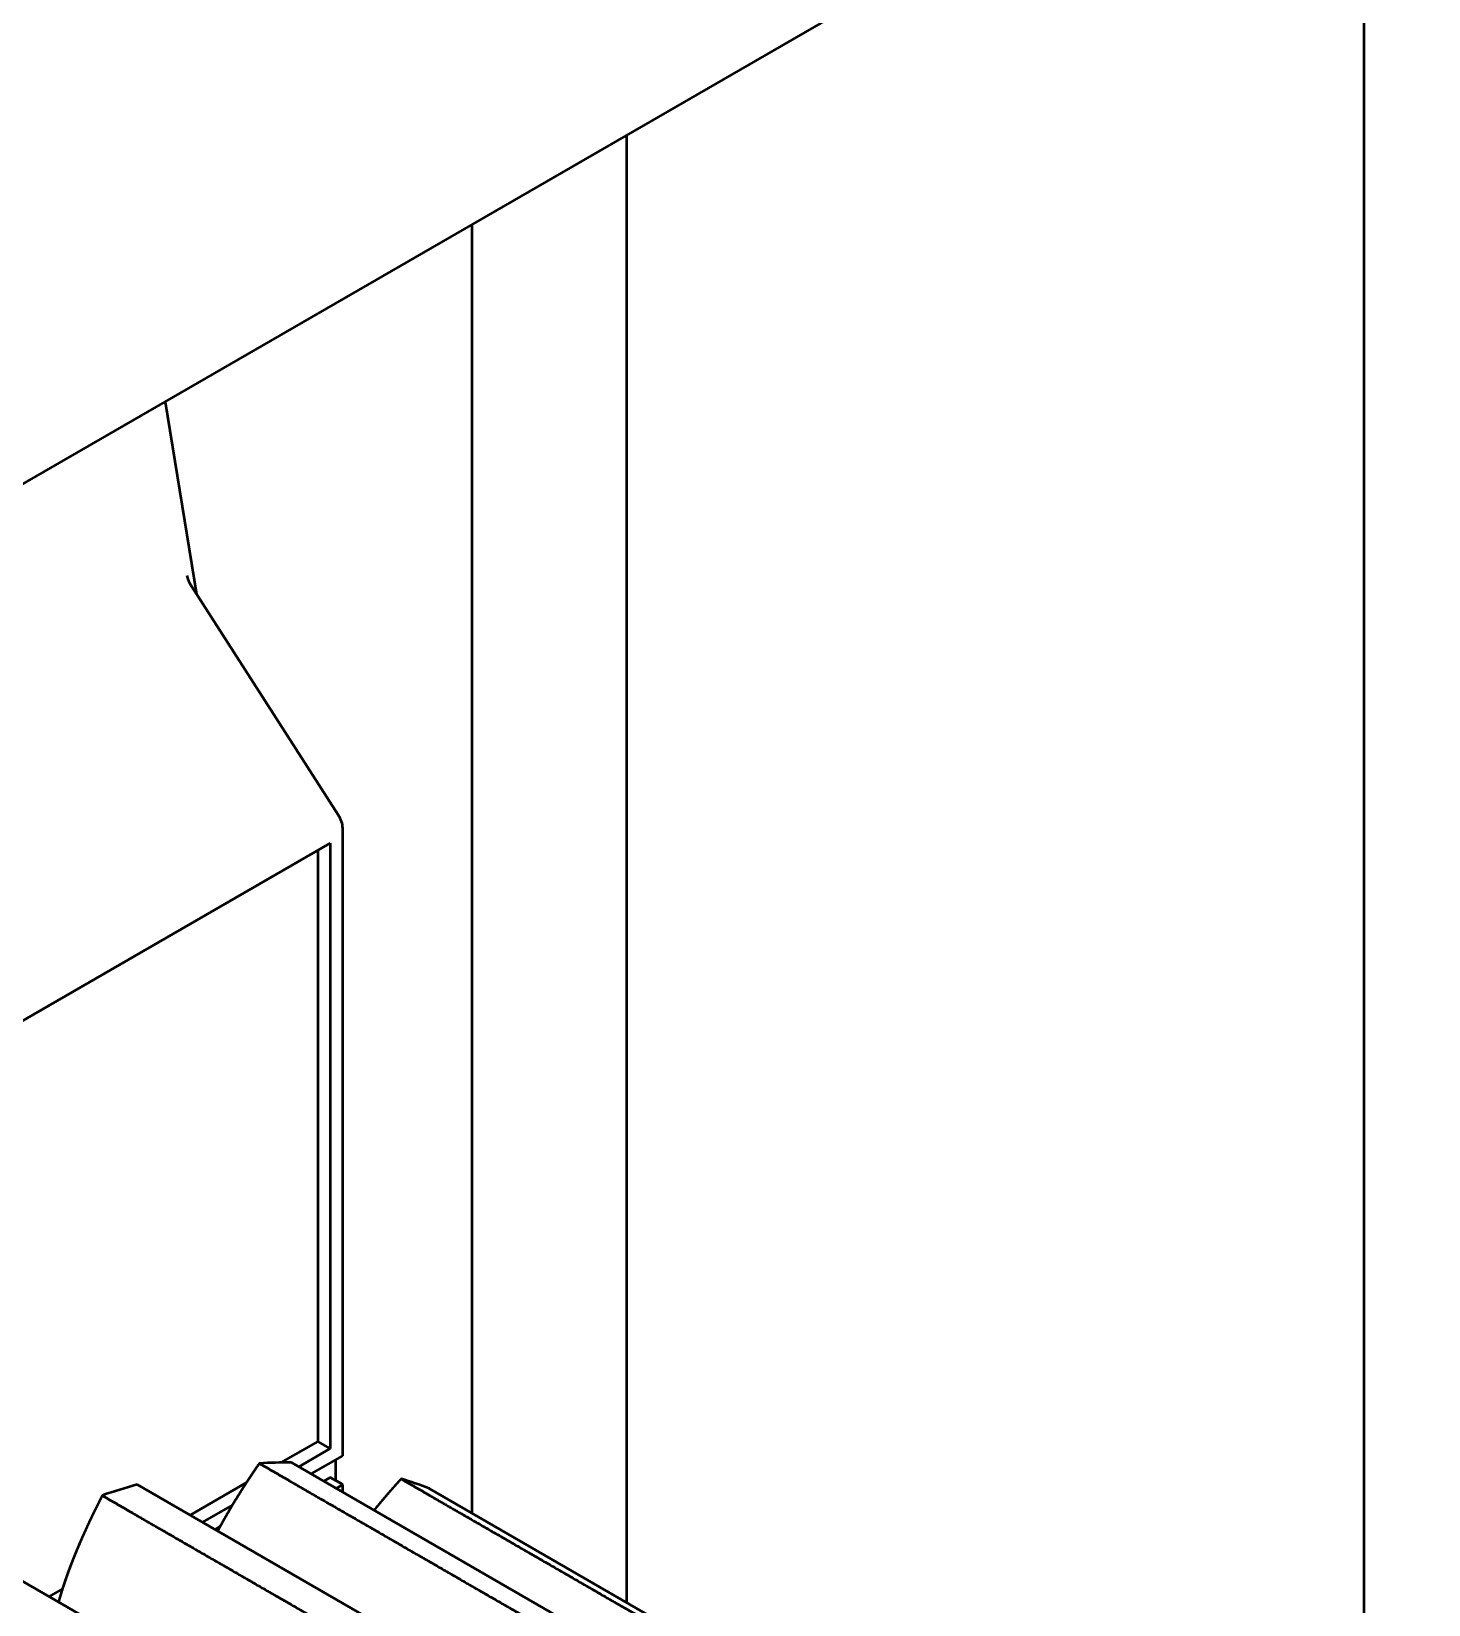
# Model space of a CAD drawing. Header units: inches. Extents: x 0.5 to 16.8, y 0.4 to 9.6.
# Drawn here: x 9.7424 to 9.9403, y 2.0245 to 2.2473 of the extents above; entities that cross this region are included whole.
import ezdxf

# ---------------------------------------------------------------- set-up
doc = ezdxf.new("R2010")
doc.units = ezdxf.units.IN
doc.header["$LTSCALE"] = 0.75
doc.header["$MEASUREMENT"] = 0
doc.layers.add('Visible', color=7, linetype='Continuous', lineweight=50)

msp = doc.modelspace()

# ---------------------------------------------------------------- linework, layer by layer
at = {"layer": 'Visible', "extrusion": (0, 0.8164965809277261, 0.5773502691896258)}
for p, q in [((9.144459426416919, 1.838651175834684, 0.9603734316506234), (10.02722502522352, 2.348316131937054, 0.2395983384644751)), ((9.931191407643158, 2.292871096975887, 0.1503733078779987), (9.931191407643158, 1.754419020073328, -0.230369807043644)), ((9.826795721444118, 2.02475705912525, 0.08864613484956863), (9.826795721444118, 2.232598219446572, 0.2356120287226986)), ((9.804806392858158, 2.219902674667992, 0.2535662403302013), (9.804806392858158, 2.03745260390383, 0.1245545580650287)), ((9.761372658867007, 2.194826196656095, 0.2024485916481353), (9.76583656679691, 2.167581102759868, 0.1886505493434925)), ((9.765094180929513, 2.168736302494835, 0.1918655648000822), (9.785905425263312, 2.13635267964446, 0.194455350248063)), ((9.786530188061082, 2.045565885002361, 0.1310245671465964), (9.786530188061082, 2.134434820787646, 0.1938643942771705)), ((9.706061937463122, 2.086880901308177, 0.2587917725709303), (9.784762421108102, 2.132318646725935, 0.1945330967578229)), ((9.784762421108102, 2.132318646725935, 0.1945330967578229), (9.784762421108102, 2.046586505728328, 0.1339113184926646)), ((9.782994654154894, 2.13129802599974, 0.1916463454117547), (9.782994654154894, 2.047607126454523, 0.1324679428198579)), ((9.782994654154894, 2.047607126454523, 0.1324679428198579), (9.777776500341137, 2.044594423945455, 0.1367285475675999)), ((9.784762421108102, 2.046586505728328, 0.1339113184926646), (9.782994654154894, 2.047607126454523, 0.1324679428198579)), ((9.784762421108102, 2.046586505728328, 0.1339113184926646), (9.780305096368014, 2.044013068089725, 0.137550708902836)), ((9.782072863320995, 2.042992447363758, 0.1346639575567679), (9.786530188061082, 2.045565885002361, 0.1310245671465964)), ((9.84890039205516, 2.004409555660004, 0.217663136894771), (9.77930326792239, 2.044591474012805, 0.1608373229983044)), ((9.785494654154949, 2.044968019223006, 0.1262716851811092), (9.785494654154949, 2.042081267877165, 0.1242304437287203)), ((9.82702970039691, 2.001316102923965, 0.2422617529309719), (9.75743257626414, 2.041498021276993, 0.1854359390340505)), ((9.772897253107661, 2.041777389242043, 0.1407124362508512), (9.764922974931327, 2.037173437590127, 0.147223407117508)), ((9.784762421107875, 2.042504022823778, 0.1266944401281762), (9.783840630273748, 2.041971826637564, 0.1274470791918247)), ((9.786530188061082, 2.041483402097583, 0.1281378158005282), (9.784762421107875, 2.042504022823778, 0.1266944401281762)), ((9.786530188061082, 2.041483402097583, 0.1281378158005282), (9.785608397226955, 2.040951205911369, 0.1288904548650862)), ((9.786530188061082, 2.040419009725383, 0.1273851767364249), (9.786530188061082, 2.041483402097583, 0.1281378158005282)), ((9.86838553195253, 2.00074517083317, 0.1912077003776176), (9.79878840781976, 2.040927089185743, 0.134381886481151)), ((9.77089857690726, 2.038582211547009, 0.1452310998811299), (9.766690741884535, 2.036152816863932, 0.14866678278986)), ((9.768458508837288, 2.035132196137965, 0.1457800314447013), (9.769142904353888, 2.035527332073571, 0.1452212248450451)), ((9.803870144781516, 1.991619931263358, 0.2637700711616162), (9.739868475852976, 2.028571312047688, 0.2115129273074672)), ((9.74683682951127, 2.026731396663081, 0.1619906830151194), (9.744946066145534, 2.025639763925028, 0.1635344848386922))]:
    msp.add_line(p, q, dxfattribs=at)
at = {"layer": 'Visible', "extrusion": (0.7071067811865714, 0.4082482904638493, -0.5773502691896063)}
msp.add_arc((-3.004160829457268, 5.667756449392421, 7.679573566735763), 0.002499999999999621, 265.2843014970791, 303.1975666123217, dxfattribs=at)
at = {"layer": 'Visible', "extrusion": (-0.7071067811865714, -0.4082482904638493, 0.5773502691896063)}
msp.add_arc((3.043022549552958, 5.665945201343503, -7.679573566735433), 0.002499999999999866, 44.99999999999995, 94.71569850292042, dxfattribs=at)
at = {"layer": 'Visible', "extrusion": (0.7071067811868302, -0.4082482904629529, 0.577350269189923)}
msp.add_arc((6.51982022540546, -4.21345764529763, 6.173170153798877), 0.1476377952754312, 17.88956048418011, 20.68186808728672, dxfattribs=at)
at = {"layer": 'Visible', "extrusion": (0.7071067811863654, -0.4082482904647553, 0.5773502691892181)}
msp.add_arc((6.51982022542176, -4.21345764528429, 6.173170153790399), 0.1476377952756679, 30.74670334141026, 33.53901094441572, dxfattribs=at)
at = {"layer": 'Visible', "extrusion": (0.7071067811865337, -0.408248290463859, 0.5773502691896455)}
msp.add_arc((6.519820225413885, -4.213457645291489, 6.173170153793802), 0.147637795275514, 5.032417627043719, 7.824725230108379, dxfattribs=at)
at = {"layer": 'Visible'}
for points, knots in [([(9.774719844448104, 2.044493958022485, 0.1663818931742753), (9.774668657461465, 2.04441991707472, 0.166392229316898), (9.774566462566785, 2.044271796481098, 0.1664126549139837), (9.774413707461466, 2.044049499495713, 0.1664425532403584), (9.774211109325737, 2.043752871139077, 0.1664809363451241), (9.77395966032623, 2.043381697922314, 0.1665264381194902), (9.77371002062819, 2.043010137372448, 0.1665694500748032), (9.773462204927686, 2.042638191807555, 0.1666099558519818), (9.773216231795235, 2.042265866352636, 0.1666479363307189), (9.772972123488447, 2.041893170015783, 0.1666833706203761), (9.772729904904967, 2.041520114633613, 0.1667162365974946), (9.772489602452655, 2.041146713705302, 0.166746511465135), (9.772251242832912, 2.040772981263672, 0.1667741724436382), (9.772014851880616, 2.040398930801075, 0.1667991974309189), (9.771780453028445, 2.040024574049767, 0.1668215660251917), (9.771548068991482, 2.039649921475984, 0.1668412578073912), (9.771317723757651, 2.039274982985717, 0.1668582504025835), (9.771089444469684, 2.038899768589317, 0.1668725176455155), (9.770863263095183, 2.038524289044744, 0.1668840279917276), (9.77063921858485, 2.038148556649958, 0.1668927424325375), (9.770417354236546, 2.037772584790218, 0.1668986174036036), (9.770197714297641, 2.037396387291437, 0.1669016084897521), (9.76998034054009, 2.037019977824684, 0.1669016741980158), (9.769765269226586, 2.036643369365493, 0.166898779290932), (9.769552526538522, 2.036266573466492, 0.1668928998715273), (9.76934213545815, 2.035889601096869, 0.1668840155493854), (9.769152640170208, 2.035546033730952, 0.166873160117575), (9.769006278066403, 2.03527779789647, 0.1668627449757878), (9.76890189618712, 2.035084971339529, 0.1668542371812691), (9.768838674435305, 2.034967601365679, 0.166848674592984), (9.76881615054413, 2.034925711602227, 0.1668466400774378)], [-1, -1, -1, -1, -1, -1, -0.9777777777777782, -0.9555555555555559, -0.9333333333333337, -0.9111111111111114, -0.8888888888888892, -0.8666666666666669, -0.8444444444444447, -0.8222222222222224, -0.8000000000000002, -0.7777777777777779, -0.7555555555555556, -0.7333333333333334, -0.7111111111111111, -0.6888888888888889, -0.6666666666666666, -0.6444444444444444, -0.6222222222222221, -0.5999999999999999, -0.5777777777777776, -0.5555555555555554, -0.5333333333333331, -0.5111111111111108, -0.4888888888888887, -0.4666666666666665, -0.4444444444444443, -0.4321125083159822, -0.4321125083159822, -0.4321125083159822, -0.4321125083159822, -0.4321125083159822, -0.4321125083159822]), ([(9.79481106198978, 2.042293278373108, 0.1402191620272788), (9.79475258511457, 2.042229296259393, 0.1402455390925752), (9.794635778572005, 2.042101232480718, 0.1402980425409623), (9.794461010379113, 2.041908838162271, 0.1403760456619239), (9.794228870075816, 2.041651714622049, 0.1404785445083689), (9.793940173422246, 2.041329311304253, 0.1406041506825204), (9.793652964761126, 2.04100590615667, 0.140727226043964), (9.79336725723147, 2.040681496975594, 0.1408477529439551), (9.793083067859929, 2.040356083364486, 0.1409657102481106), (9.792800417605125, 2.040029667958606, 0.1410810741508612), (9.792519330251938, 2.03970225561784, 0.1411938189585271), (9.79223983120892, 2.039373852523568, 0.1413039179233238), (9.791961946241603, 2.039044465341476, 0.1414113442019698), (9.791685700262637, 2.038714100429843, 0.1415160717783692), (9.79143330799116, 2.038409542059526, 0.1416098326294559), (9.79123692079543, 2.038170625055955, 0.1416814170065663), (9.791095721578134, 2.03799782424835, 0.141732161400796), (9.791009134150958, 2.037891467571399, 0.1417630033811292), (9.790976833639892, 2.037851737703249, 0.1417744700074763)], [-1, -1, -1, -1, -1, -1, -0.9777777777777782, -0.9555555555555559, -0.9333333333333337, -0.9111111111111114, -0.8888888888888892, -0.8666666666666669, -0.8444444444444447, -0.8222222222222224, -0.8000000000000002, -0.7777777777777779, -0.7555555555555556, -0.7333333333333334, -0.7111111111111111, -0.697869010783385, -0.697869010783385, -0.697869010783385, -0.697869010783385, -0.697869010783385, -0.697869010783385]), ([(9.752472907137193, 2.039941689968146, 0.1904097759388605), (9.75243157676778, 2.039861302908776, 0.1904035528618806), (9.752349118000215, 2.039700552884824, 0.1903908763829349), (9.752226035761172, 2.039459500131443, 0.1903711706868307), (9.752063138909538, 2.039138241143291, 0.1903435133617677), (9.751861546266586, 2.03873691020226, 0.1903066290869901), (9.751661993508609, 2.038335825848208, 0.1902674208376993), (9.75146449615136, 2.037934994802981, 0.190225874362568), (9.751269073377902, 2.037534427457103, 0.1901819735157915), (9.751075747628878, 2.037134138740157, 0.1901357013693996), (9.750884543666647, 2.03673414687114, 0.1900870404783745), (9.75069548757347, 2.03633447199104, 0.1900359731407661), (9.750508605648069, 2.035935134794499, 0.189982481781044), (9.750323923351292, 2.035536155232876, 0.1899265493234452), (9.75014146387571, 2.035137550965374, 0.1898681598490839), (9.749961249876609, 2.034739338326062, 0.1898072971634974), (9.74978330549948, 2.034341533576026, 0.1897439431904786), (9.749607658299286, 2.033944154077972, 0.1896780764600408), (9.749434340924385, 2.033547219390357, 0.1896096708164805), (9.749263393312734, 2.033150752644815, 0.1895386937035255), (9.749094859914752, 2.032754779309016, 0.1894651086872727), (9.748928786127184, 2.032359325534571, 0.1893888786612479), (9.74876521468764, 2.031964416545406, 0.1893099691183124), (9.748604182483636, 2.031570075195077, 0.189228351041038), (9.748445715726806, 2.031176319869473, 0.1891440053286715), (9.74828983726616, 2.030783167424943, 0.1890569159145343), (9.748136575950642, 2.030390636987249, 0.1889670609898531), (9.747985975671558, 2.02999875362957, 0.1888744045299973), (9.747838103368625, 2.029607551647132, 0.1887788887997885), (9.747693060305668, 2.02921707916471, 0.1886804238069999), (9.747550967038936, 2.028827392112589, 0.1885789014495458), (9.747411943761794, 2.028438546340567, 0.1884742140127855), (9.747276091057305, 2.028050589918394, 0.1883662722993904), (9.747143472776319, 2.027663556289099, 0.188255021754685), (9.747014091261693, 2.027277454385967, 0.1881404658274732), (9.746887927640731, 2.026892284674432, 0.1880226279604358), (9.74676499246198, 2.026508059321714, 0.1879015038380203), (9.746645374170843, 2.026124821521307, 0.1877770156784209), (9.746529285081582, 2.025742663816345, 0.1876489688906986), (9.74643286227047, 2.025415217596674, 0.1875355227921318), (9.746361285857805, 2.02516474665822, 0.1874460759368048), (9.74631269681618, 2.024990649762913, 0.1873824800213697), (9.746285680491386, 2.024892453308439, 0.1873461327477344), (9.746279498119751, 2.024869906615777, 0.1873377616561811)], [-1, -1, -1, -1, -1, -1, -0.9777777777777782, -0.9555555555555559, -0.9333333333333337, -0.9111111111111114, -0.8888888888888892, -0.8666666666666669, -0.8444444444444447, -0.8222222222222224, -0.8000000000000002, -0.7777777777777779, -0.7555555555555556, -0.7333333333333334, -0.7111111111111111, -0.6888888888888889, -0.6666666666666666, -0.6444444444444444, -0.6222222222222221, -0.5999999999999999, -0.5777777777777776, -0.5555555555555554, -0.5333333333333331, -0.5111111111111108, -0.4888888888888887, -0.4666666666666665, -0.4444444444444443, -0.4222222222222221, -0.3999999999999999, -0.3777777777777777, -0.3555555555555555, -0.3333333333333333, -0.3111111111111111, -0.2888888888888889, -0.2666666666666667, -0.2444444444444445, -0.2222222222222222, -0.2, -0.1777777777777778, -0.1555555555555556, -0.1489294582949898, -0.1489294582949898, -0.1489294582949898, -0.1489294582949898, -0.1489294582949898, -0.1489294582949898])]:
    msp.add_open_spline(points, degree=5, knots=knots, dxfattribs=at)
for points in [[(9.774719844448104, 2.044493958022485, 0.1663818931742753), (9.776111786930873, 2.043690319655525, 0.1675184094524411), (9.778895671896183, 2.042083042921377, 0.1697914420078632), (9.783071499344036, 2.039672127820268, 0.1732009908414511), (9.788639269274885, 2.036457574351971, 0.1777470559532048), (9.79559898168782, 2.032439382516714, 0.1834296373431243), (9.802558694101212, 2.028421190681456, 0.1891122187330438), (9.809518406514602, 2.024402998846199, 0.1947948001225086), (9.816478118927538, 2.020384807010942, 0.2004773815119734), (9.823437831340929, 2.016366615175684, 0.2061599629018929), (9.83039754375432, 2.012348423340427, 0.2118425442918124), (9.835965313684714, 2.00913386987213, 0.2163886094031113), (9.840141141132566, 2.006722954771021, 0.2197981582366992), (9.842925026098104, 2.005115678036873, 0.2220711907925761), (9.844316968580873, 2.004312039669912, 0.2232077070707419)], [(9.79481106198978, 2.042293278373108, 0.1402191620272788), (9.796203004472549, 2.041489640006148, 0.1413556783054446), (9.79898688943786, 2.039882363272, 0.1436287108608667), (9.803162716885712, 2.037471448170891, 0.1470382596944546), (9.808730486816561, 2.034256894702594, 0.1515843248062083), (9.815690199229497, 2.030238702867337, 0.1572669061961278), (9.822649911642888, 2.026220511032079, 0.1629494875860473), (9.829609624056278, 2.022202319196822, 0.1686320689755121), (9.836569336469214, 2.018184127361565, 0.1743146503649768), (9.843529048882605, 2.014165935526307, 0.1799972317548963), (9.850488761295995, 2.01014774369105, 0.1856798131448159), (9.85605653122639, 2.006933190222753, 0.1902258782561148), (9.860232358674242, 2.004522275121644, 0.1936354270897027), (9.86301624363978, 2.002914998387496, 0.1959084596455796), (9.86440818612255, 2.002111360020535, 0.1970449759237454)], [(9.752472907137193, 2.039941689968146, 0.1904097759388605), (9.753864849619962, 2.039138051600958, 0.1915462922170263), (9.756648734585273, 2.037530774867037, 0.1938193247729032), (9.760824562033125, 2.0351198597657, 0.1972288736064911), (9.766392331963974, 2.031905306297404, 0.2017749387182448), (9.77335204437691, 2.027887114462374, 0.2074575201077096), (9.7803117567903, 2.023868922626889, 0.2131401014976291), (9.787271469203692, 2.019850730791632, 0.2188226828870938), (9.794231181616627, 2.015832538956374, 0.2245052642770133), (9.801190894030018, 2.011814347121117, 0.2301878456664781), (9.808150606443409, 2.00779615528586, 0.2358704270563976), (9.813718376373803, 2.004581601817563, 0.2404164921676966), (9.817894203821655, 2.002170686716681, 0.2438260410012845), (9.820678088787194, 2.000563409982306, 0.2460990735576161), (9.822070031269963, 1.999759771615345, 0.2472355898357819)]]:
    msp.add_open_spline(points, degree=5, dxfattribs=at)

doc.saveas('drawing.dxf')
